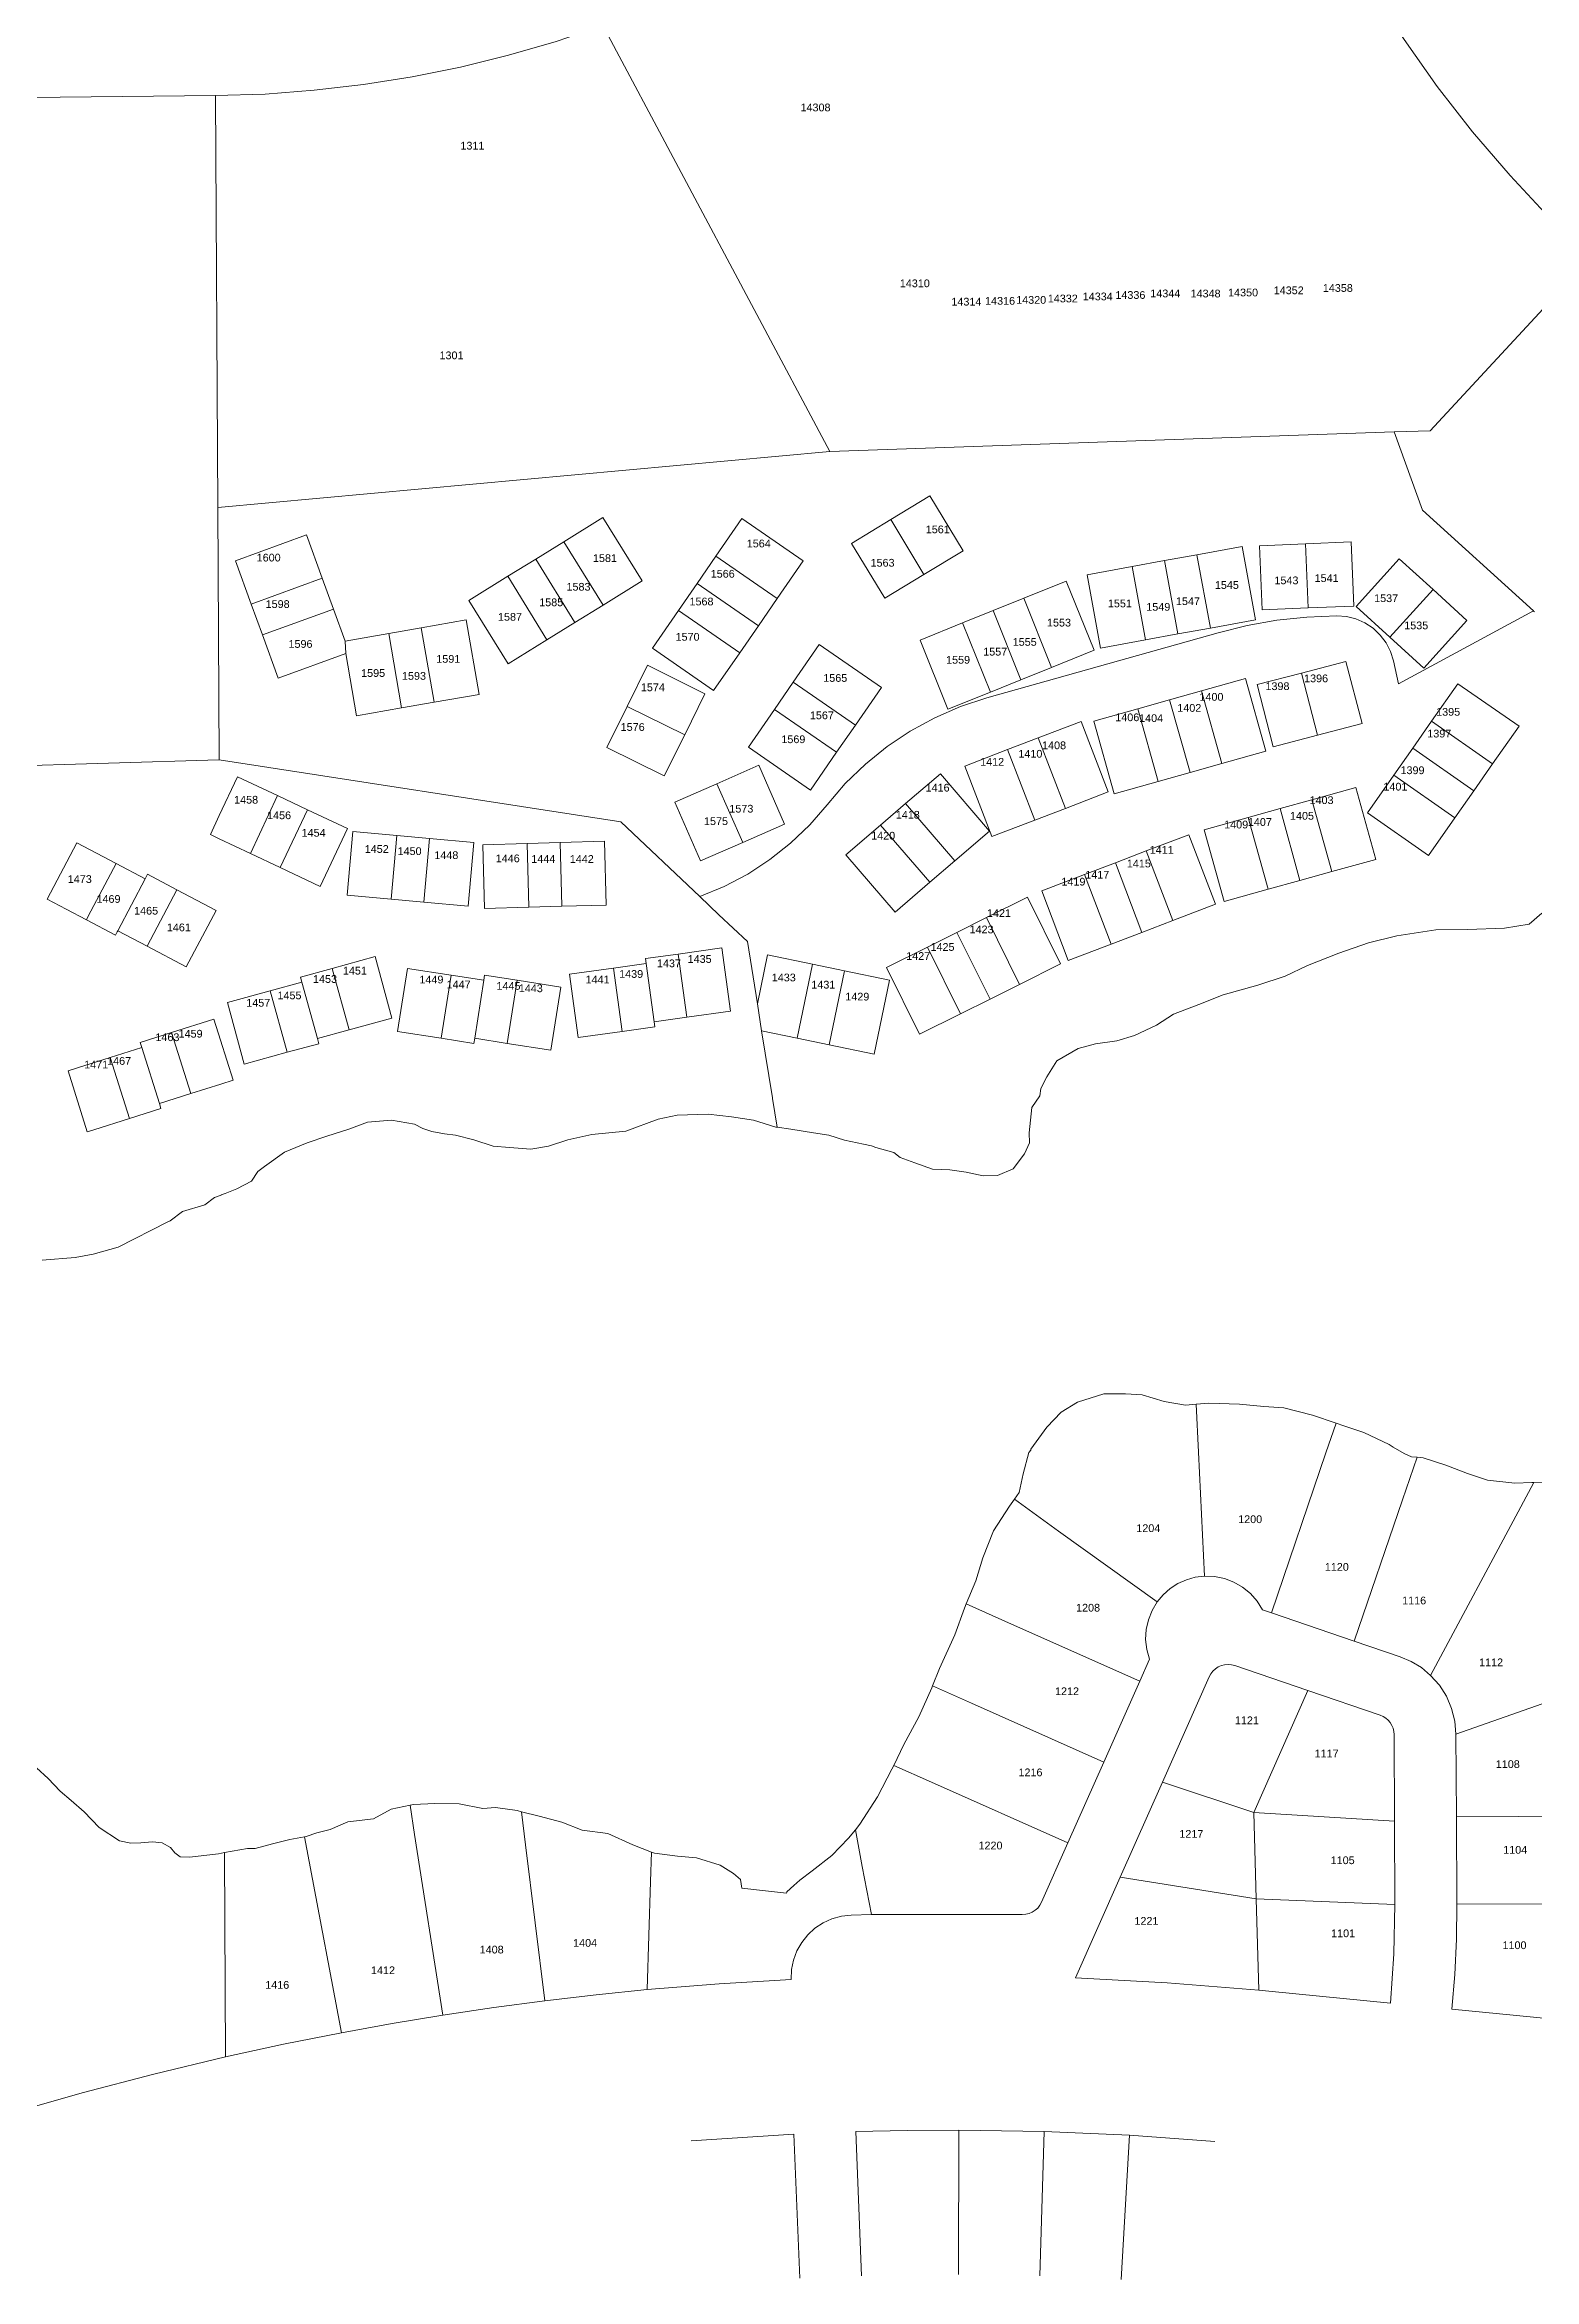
# Model space of a CAD drawing. Header units: feet. Extents: x 865220 to 5618803, y -2240498 to 1935234.
# Drawn here: x 2806874 to 2808321, y 962025 to 964194 of the extents above; entities that cross this region are included whole.
import ezdxf
from ezdxf.enums import TextEntityAlignment as Align

# ---------------------------------------------------------------- set-up
doc = ezdxf.new("R2010")
doc.units = ezdxf.units.FT
doc.header["$LTSCALE"] = 0.015
doc.header["$MEASUREMENT"] = 0
doc.layers.add('Dakota County Addresses', color=7, linetype='Continuous')
doc.layers.add('Dakota County Parcels', color=7, linetype='Continuous')
doc.styles.add('Dimensions 100', font='arial.ttf')

# ---------------------------------------------------------------- blocks, each defined once
blk = doc.blocks.new('ACMAP_ANN_TEMPLATE_Dakota County Addresses')
at = {"layer": 'Dakota County Addresses', "style": 'Dimensions 100'}
blk.add_attdef('DakotaCountyAddress', text='', height=50, dxfattribs=at).set_placement((0, 0), align=Align.CENTER)

msp = doc.modelspace()

# ---------------------------------------------------------------- linework, layer by layer
at = {"layer": 'Dakota County Parcels', "lineweight": 5}
for p, q in [((2807416.3, 964212.7), (2807636.7, 963799.2)), ((2806457.7, 964138.7), (2807040.4, 964144.8)), ((2807042.5, 963744.9), (2807040.4, 964144.8)), ((2807040.4, 964144.8), (2807040.4, 964144.8)), ((2808219.5, 963819.5), (2808375.3, 963987.8)), ((2807636.7, 963799.2), (2808184.6, 963818.3)), ((2808184.6, 963818.3), (2808219.5, 963819.5)), ((2808184.6, 963818.3), (2808212.2, 963742.4)), ((2807042.5, 963744.9), (2807636.7, 963799.2)), ((2807695.9, 963733.2), (2807733.9, 963756.3)), ((2807733.9, 963756.3), (2807766.2, 963702.9)), ((2807042.5, 963744.9), (2807043.7, 963500)), ((2807378.5, 963711.8), (2807416.4, 963735.2)), ((2807416.4, 963735.2), (2807454.4, 963673.7)), ((2807551.3, 963734.3), (2807526.1, 963697.7)), ((2807551.3, 963734.3), (2807610.8, 963693.2)), ((2807657.8, 963710.2), (2807695.9, 963733.2)), ((2807728.1, 963679.9), (2807695.9, 963733.2)), ((2808212.2, 963742.4), (2808319.8, 963644.6)), ((2807128.6, 963718.3), (2807059.7, 963693.1)), ((2807128.6, 963718.3), (2807143.8, 963676.5)), ((2807351.3, 963695), (2807378.5, 963711.8)), ((2807378.5, 963711.8), (2807416.6, 963650.3)), ((2807657.8, 963710.2), (2807690.1, 963656.9)), ((2807728.1, 963679.9), (2807766.2, 963702.9)), ((2807993.1, 963699.2), (2808036.9, 963707.2)), ((2808036.9, 963707.2), (2808049.9, 963636.1)), ((2808054, 963707.9), (2808098.5, 963709.8)), ((2808054, 963707.9), (2808056.6, 963645.7)), ((2808098.5, 963709.8), (2808143, 963711.6)), ((2808098.5, 963709.8), (2808101.1, 963647.5)), ((2808143, 963711.6), (2808145.5, 963649.3)), ((2807059.7, 963693.1), (2807074.9, 963651.3)), ((2807324.1, 963678.2), (2807351.3, 963695)), ((2807351.3, 963695), (2807389.3, 963633.5)), ((2807526.1, 963697.7), (2807507.9, 963671.3)), ((2807585.6, 963656.6), (2807526.1, 963697.7)), ((2807610.8, 963693.2), (2807585.6, 963656.6)), ((2807886.4, 963679.6), (2807930.2, 963687.6)), ((2807930.2, 963687.6), (2807961.6, 963693.4)), ((2807930.2, 963687.6), (2807943.2, 963616.5)), ((2807961.6, 963693.4), (2807993.1, 963699.2)), ((2807961.6, 963693.4), (2807974.7, 963622.3)), ((2807993.1, 963699.2), (2808006.2, 963628)), ((2808189.5, 963695.2), (2808147.6, 963649)), ((2808189.5, 963695.2), (2808222.4, 963665.3)), ((2807074.9, 963651.3), (2807143.8, 963676.5)), ((2807143.8, 963676.5), (2807154.8, 963646.4)), ((2807286.3, 963654.8), (2807324.1, 963678.2)), ((2807324.1, 963678.2), (2807362.1, 963616.6)), ((2807416.6, 963650.3), (2807454.4, 963673.7)), ((2807507.9, 963671.3), (2807489.7, 963645)), ((2807567.4, 963630.2), (2807507.9, 963671.3)), ((2807690.1, 963656.9), (2807728.1, 963679.9)), ((2807824.9, 963656.9), (2807866.2, 963673.5)), ((2807866.2, 963673.5), (2807893.2, 963606.4)), ((2807886.4, 963679.6), (2807899.5, 963608.5)), ((2808222.4, 963665.3), (2808180.5, 963619.1)), ((2808222.4, 963665.3), (2808255.3, 963635.3)), ((2807074.9, 963651.3), (2807085.9, 963621.3)), ((2807085.9, 963621.3), (2807154.8, 963646.4)), ((2807154.8, 963646.4), (2807166.1, 963615.3)), ((2807286.3, 963654.8), (2807324.3, 963593.2)), ((2807389.3, 963633.5), (2807416.6, 963650.3)), ((2807489.7, 963645), (2807464.4, 963608.4)), ((2807549.2, 963603.9), (2807489.7, 963645)), ((2807585.6, 963656.6), (2807567.4, 963630.2)), ((2807765.6, 963633), (2807795.2, 963644.9)), ((2807795.2, 963644.9), (2807824.9, 963656.9)), ((2807795.2, 963644.9), (2807822.3, 963577.8)), ((2807824.9, 963656.9), (2807851.9, 963589.8)), ((2808056.6, 963645.7), (2808101.1, 963647.5)), ((2808101.1, 963647.5), (2808145.5, 963649.3)), ((2808147.6, 963649), (2808180.5, 963619.1)), ((2808319.8, 963644.6), (2808188.9, 963573.9)), ((2808319.8, 963644.6), (2808320, 963644.4)), ((2808320, 963644.4), (2808321, 963643.6)), ((2807085.9, 963621.3), (2807101.2, 963579.5)), ((2807166.1, 963615.3), (2807208.5, 963622.7)), ((2807208.5, 963622.7), (2807240, 963628.2)), ((2807221, 963550.5), (2807208.5, 963622.7)), ((2807240, 963628.2), (2807283.8, 963635.8)), ((2807252.5, 963555.9), (2807240, 963628.2)), ((2807283.8, 963635.8), (2807296.4, 963563.6)), ((2807324.3, 963593.2), (2807362.1, 963616.6)), ((2807362.1, 963616.6), (2807389.3, 963633.5)), ((2807567.4, 963630.2), (2807549.2, 963603.9)), ((2807724.3, 963616.3), (2807765.6, 963633)), ((2807724.3, 963616.3), (2807751.3, 963549.3)), ((2807765.6, 963633), (2807792.6, 963565.9)), ((2808013.8, 963623.5), (2807789.2, 963560.3)), ((2807899.5, 963608.5), (2807943.2, 963616.5)), ((2807943.2, 963616.5), (2807974.7, 963622.3)), ((2807974.7, 963622.3), (2808006.2, 963628)), ((2808006.2, 963628), (2808049.9, 963636.1)), ((2808213.5, 963589.2), (2808180.5, 963619.1)), ((2808255.3, 963635.3), (2808213.5, 963589.2)), ((2807101.2, 963579.5), (2807166.7, 963603.4)), ((2807166.1, 963615.3), (2807166.7, 963603.4)), ((2807166.7, 963603.4), (2807177.2, 963542.8)), ((2807464.4, 963608.4), (2807523.9, 963567.3)), ((2807549.2, 963603.9), (2807523.9, 963567.3)), ((2807601.2, 963575.4), (2807626.5, 963612)), ((2807626.5, 963612), (2807686.8, 963570.3)), ((2807851.9, 963589.8), (2807893.2, 963606.4)), ((2808094.6, 963584.3), (2808137.7, 963595.5)), ((2808137.7, 963595.5), (2808153.4, 963535.2)), ((2808188.9, 963573.9), (2808184, 963596.1)), ((2807459.6, 963591.8), (2807439.9, 963551.9)), ((2807459.6, 963591.8), (2807515.5, 963564.2)), ((2807583, 963549), (2807601.2, 963575.4)), ((2807601.2, 963575.4), (2807661.5, 963533.7)), ((2807792.6, 963565.9), (2807822.3, 963577.8)), ((2807822.3, 963577.8), (2807851.9, 963589.8)), ((2807997.4, 963567), (2808040.2, 963579)), ((2808040.2, 963579), (2808060.1, 963508.4)), ((2808051.6, 963573.2), (2808094.6, 963584.3)), ((2808051.6, 963573.2), (2808067.2, 963512.8)), ((2808094.6, 963584.3), (2808110.3, 963524)), ((2808246.5, 963574), (2808221, 963537.6)), ((2808305.8, 963532.6), (2808246.5, 963574)), ((2807252.5, 963555.9), (2807221, 963550.5)), ((2807296.4, 963563.6), (2807252.5, 963555.9)), ((2807439.9, 963551.9), (2807420.2, 963512)), ((2807495.8, 963524.3), (2807439.9, 963551.9)), ((2807495.8, 963524.3), (2807515.5, 963564.2)), ((2807661.5, 963533.7), (2807686.8, 963570.3)), ((2807751.3, 963549.3), (2807792.6, 963565.9)), ((2807935.8, 963549.6), (2807966.6, 963558.3)), ((2807966.6, 963558.3), (2807997.4, 963567)), ((2807966.6, 963558.3), (2807986.4, 963487.7)), ((2807997.4, 963567), (2808017.2, 963496.4)), ((2807221, 963550.5), (2807177.2, 963542.8)), ((2807557.7, 963512.4), (2807583, 963549)), ((2807583, 963549), (2807643.3, 963507.4)), ((2807643.3, 963507.4), (2807661.5, 963533.7)), ((2807839.1, 963521.5), (2807880.7, 963537.4)), ((2807880.7, 963537.4), (2807907, 963469)), ((2807892.9, 963537.6), (2807935.8, 963549.6)), ((2807892.9, 963537.6), (2807912.8, 963467)), ((2807935.8, 963549.6), (2807955.6, 963479.1)), ((2808110.3, 963524), (2808153.4, 963535.2)), ((2808221, 963537.6), (2808202.6, 963511.4)), ((2808280.2, 963496.1), (2808221, 963537.6)), ((2808305.8, 963532.6), (2808280.2, 963496.1)), ((2807420.2, 963512), (2807476, 963484.4)), ((2807476, 963484.4), (2807495.8, 963524.3)), ((2807557.7, 963512.4), (2807618, 963470.8)), ((2807618, 963470.8), (2807643.3, 963507.4)), ((2807767.7, 963494), (2807809.3, 963510)), ((2807809.3, 963510), (2807839.1, 963521.5)), ((2807809.3, 963510), (2807835.6, 963441.6)), ((2807839.1, 963521.5), (2807865.4, 963453)), ((2808017.2, 963496.4), (2808060.1, 963508.4)), ((2808067.2, 963512.8), (2808110.3, 963524)), ((2808202.6, 963511.4), (2808184.3, 963485.2)), ((2808261.9, 963469.9), (2808202.6, 963511.4)), ((2807043.6, 963500), (2806707.2, 963490.2)), ((2807433.7, 963439.8), (2807043.7, 963500)), ((2807527.1, 963476.9), (2807567.8, 963494.8)), ((2807567.8, 963494.8), (2807592.8, 963437.7)), ((2807710.3, 963457.7), (2807744.1, 963486.6)), ((2807744.1, 963486.6), (2807791.8, 963431)), ((2807767.7, 963494), (2807794, 963425.6)), ((2807955.6, 963479.1), (2807986.4, 963487.7)), ((2807986.4, 963487.7), (2808017.2, 963496.4)), ((2808280.2, 963496.1), (2808261.9, 963469.9)), ((2807061.7, 963483.7), (2807043.9, 963446)), ((2807061.7, 963483.7), (2807100.6, 963465.4)), ((2807074.2, 963409.3), (2807100.6, 963465.4)), ((2807100.6, 963465.4), (2807129.6, 963451.7)), ((2807486.3, 963459.1), (2807527.1, 963476.9)), ((2807527.1, 963476.9), (2807552.1, 963419.8)), ((2807865.4, 963453), (2807907, 963469)), ((2807912.8, 963467), (2807955.6, 963479.1)), ((2808147.5, 963473.2), (2808104.7, 963461.3)), ((2808166.8, 963403.5), (2808147.5, 963473.2)), ((2808184.3, 963485.2), (2808158.8, 963448.7)), ((2808243.5, 963443.7), (2808184.3, 963485.2)), ((2808261.9, 963469.9), (2808243.5, 963443.7)), ((2807043.9, 963446), (2807035.3, 963427.7)), ((2807103.1, 963395.6), (2807129.6, 963451.7)), ((2807129.6, 963451.7), (2807168.4, 963433.3)), ((2807486.3, 963459.1), (2807511.3, 963402)), ((2807686, 963436.8), (2807710.3, 963457.7)), ((2807710.3, 963457.7), (2807758.1, 963402)), ((2807835.6, 963441.6), (2807865.4, 963453)), ((2808043, 963444.2), (2808000.1, 963432.3)), ((2808073.8, 963452.8), (2808043, 963444.2)), ((2808062.3, 963374.5), (2808043, 963444.2)), ((2808104.7, 963461.3), (2808073.8, 963452.8)), ((2808093.1, 963383.1), (2808073.8, 963452.8)), ((2808124, 963391.6), (2808104.7, 963461.3)), ((2808218, 963407.3), (2808158.8, 963448.7)), ((2808243.5, 963443.7), (2808218, 963407.3)), ((2807035.3, 963427.7), (2807044, 963423.5)), ((2807044, 963423.5), (2807074.2, 963409.3)), ((2807142, 963377.3), (2807168.4, 963433.3)), ((2807168, 963368.7), (2807173.6, 963430.5)), ((2807173.6, 963430.5), (2807216.4, 963426.6)), ((2807210.8, 963364.9), (2807216.4, 963426.6)), ((2807216.4, 963426.6), (2807248.2, 963423.8)), ((2807242.7, 963362), (2807248.2, 963423.8)), ((2807248.2, 963423.8), (2807291.1, 963419.9)), ((2807374.8, 963419.9), (2807417.8, 963421.1)), ((2807419.6, 963359.1), (2807417.8, 963421.1)), ((2807433.7, 963439.8), (2807510.4, 963367.3)), ((2807552.1, 963419.8), (2807592.8, 963437.7)), ((2807652.3, 963407.8), (2807686, 963436.8)), ((2807686, 963436.8), (2807733.8, 963381.2)), ((2807758.1, 963402), (2807791.8, 963431)), ((2807794, 963425.6), (2807835.6, 963441.6)), ((2807985.3, 963427.4), (2807943.8, 963411.6)), ((2808011.1, 963359.9), (2807985.3, 963427.4)), ((2808019.4, 963362.6), (2808000.1, 963432.3)), ((2806905.8, 963419.6), (2806876.8, 963364.8)), ((2806943.8, 963399.5), (2806905.8, 963419.6)), ((2806972.1, 963384.6), (2806943.8, 963399.5)), ((2807074.2, 963409.3), (2807103.1, 963395.6)), ((2807285.5, 963358.2), (2807291.1, 963419.9)), ((2807299.9, 963417.7), (2807342.9, 963419)), ((2807301.6, 963355.8), (2807299.9, 963417.7)), ((2807342.9, 963419), (2807374.8, 963419.9)), ((2807344.6, 963357), (2807342.9, 963419)), ((2807376.6, 963357.9), (2807374.8, 963419.9)), ((2807511.3, 963402), (2807552.1, 963419.8)), ((2807652.3, 963407.8), (2807700, 963352.2)), ((2807733.8, 963381.2), (2807758.1, 963402)), ((2807913.9, 963400.1), (2807884, 963388.7)), ((2807943.8, 963411.6), (2807913.9, 963400.1)), ((2807939.7, 963332.6), (2807913.9, 963400.1)), ((2807969.6, 963344), (2807943.8, 963411.6)), ((2808166.8, 963403.5), (2808124, 963391.6)), ((2806972.1, 963384.6), (2806945.5, 963334.2)), ((2806974.4, 963389), (2806972.1, 963384.6)), ((2807002.7, 963374), (2806974.4, 963389)), ((2807103.1, 963395.6), (2807142, 963377.3)), ((2807700, 963352.2), (2807733.8, 963381.2)), ((2807884, 963388.7), (2807842.4, 963372.9)), ((2807909.8, 963321.2), (2807884, 963388.7)), ((2808093.1, 963383.1), (2808062.3, 963374.5)), ((2808124, 963391.6), (2808093.1, 963383.1)), ((2807002.7, 963374), (2806973.8, 963319.2)), ((2807040.8, 963354), (2807002.7, 963374)), ((2807168, 963368.7), (2807210.8, 963364.9)), ((2807210.8, 963364.9), (2807242.7, 963362)), ((2807242.7, 963362), (2807285.5, 963358.2)), ((2807301.6, 963355.8), (2807344.6, 963357)), ((2807344.6, 963357), (2807376.6, 963357.9)), ((2807376.6, 963357.9), (2807419.6, 963359.1)), ((2807828.6, 963366.7), (2807788.7, 963346.9)), ((2807860.8, 963302), (2807828.6, 963366.7)), ((2807868.2, 963305.3), (2807842.4, 963372.9)), ((2808011.1, 963359.9), (2807969.6, 963344)), ((2808062.3, 963374.5), (2808019.4, 963362.6)), ((2806914.9, 963344.7), (2806943.1, 963329.8)), ((2806973.8, 963319.2), (2806945.5, 963334.2)), ((2807040.8, 963354), (2807011.8, 963299.1)), ((2807788.7, 963346.9), (2807760.1, 963332.6)), ((2807820.9, 963282.1), (2807788.7, 963346.9)), ((2807969.6, 963344), (2807939.7, 963332.6)), ((2808187.3, 963329.3), (2808225, 963335)), ((2808225, 963335), (2808255.7, 963335.5)), ((2808255.7, 963335.5), (2808291.6, 963336.6)), ((2808291.6, 963336.6), (2808315.8, 963340.6)), ((2808315.8, 963340.6), (2808328.1, 963351.2)), ((2807011.8, 963299.1), (2806973.8, 963319.2)), ((2807532, 963317.5), (2807489.4, 963311.6)), ((2807532, 963317.5), (2807540.4, 963256.1)), ((2807566.4, 963263.2), (2807556.7, 963323.6)), ((2807731.4, 963318.4), (2807691.6, 963298.6)), ((2807760.1, 963332.6), (2807731.4, 963318.4)), ((2807763.6, 963253.6), (2807731.4, 963318.4)), ((2807792.3, 963267.9), (2807760.1, 963332.6)), ((2807909.8, 963321.2), (2807868.2, 963305.3)), ((2807939.7, 963332.6), (2807909.8, 963321.2)), ((2808100.5, 963300.4), (2808131, 963312.4)), ((2808131, 963312.4), (2808159.7, 963322.4)), ((2808159.7, 963322.4), (2808187.3, 963329.3)), ((2807153.7, 963297.7), (2807122.9, 963289.3)), ((2807195.2, 963309.1), (2807153.7, 963297.7)), ((2807153.7, 963297.7), (2807170.1, 963237.9)), ((2807195.2, 963309.1), (2807211.6, 963249.3)), ((2807217, 963236.4), (2807226.6, 963297.7)), ((2807226.6, 963297.7), (2807269.1, 963291)), ((2807269.1, 963291), (2807259.5, 963229.8)), ((2807269.1, 963291), (2807300.7, 963286.1)), ((2807300.7, 963286.1), (2807301.5, 963291)), ((2807301.5, 963291), (2807333.1, 963286.1)), ((2807426.7, 963297.9), (2807384.1, 963292)), ((2807384.1, 963292), (2807392.5, 963230.6)), ((2807458.4, 963302.3), (2807426.7, 963297.9)), ((2807426.7, 963297.9), (2807435.1, 963236.5)), ((2807489.4, 963311.6), (2807457.7, 963307.2)), ((2807457.7, 963307.2), (2807458.4, 963302.3)), ((2807458.4, 963302.3), (2807466.1, 963245.8)), ((2807489.4, 963311.6), (2807497.8, 963250.2)), ((2807576.3, 963310.7), (2807566.4, 963263.2)), ((2807619.8, 963301.7), (2807576.3, 963310.7)), ((2807604.9, 963229.9), (2807619.8, 963301.7)), ((2807651.1, 963295.2), (2807619.8, 963301.7)), ((2807636.2, 963223.4), (2807651.1, 963295.2)), ((2807694.7, 963286.1), (2807651.1, 963295.2)), ((2807723.8, 963233.8), (2807691.6, 963298.6)), ((2807860.8, 963302), (2807820.9, 963282.1)), ((2808078.8, 963290), (2808100.5, 963300.4)), ((2807093.3, 963276), (2807051.9, 963264.6)), ((2807124.2, 963284.4), (2807093.3, 963276)), ((2807093.3, 963276), (2807109.7, 963216.2)), ((2807122.9, 963289.3), (2807124.2, 963284.4)), ((2807124.2, 963284.4), (2807139.2, 963229.5)), ((2807291.9, 963229.8), (2807300.7, 963286.1)), ((2807333.1, 963286.1), (2807323.5, 963224.8)), ((2807333.1, 963286.1), (2807375.6, 963279.4)), ((2807366, 963218.2), (2807375.6, 963279.4)), ((2807679.8, 963214.3), (2807694.7, 963286.1)), ((2807820.9, 963282.1), (2807792.3, 963267.9)), ((2807995.1, 963262.6), (2808018.6, 963272)), ((2808018.6, 963272), (2808052.3, 963281.3)), ((2808052.3, 963281.3), (2808078.8, 963290)), ((2807038.6, 963248.3), (2806997.6, 963235.3)), ((2807038.6, 963248.3), (2807045, 963227.9)), ((2807051.9, 963264.6), (2807068.2, 963204.8)), ((2807170.1, 963237.9), (2807211.6, 963249.3)), ((2807497.8, 963250.2), (2807466.1, 963245.8)), ((2807540.4, 963256.1), (2807497.8, 963250.2)), ((2807570.5, 963237), (2807566.4, 963263.2)), ((2807763.6, 963253.6), (2807723.8, 963233.8)), ((2807792.3, 963267.9), (2807763.6, 963253.6)), ((2807953.7, 963242.7), (2807970.3, 963253.2)), ((2807970.3, 963253.2), (2807995.1, 963262.6)), ((2806997.6, 963235.3), (2806967.1, 963225.6)), ((2806967.1, 963225.6), (2806968.6, 963220.9)), ((2806997.6, 963235.3), (2807016.3, 963176.2)), ((2807045, 963227.9), (2807057.3, 963189.2)), ((2807139.2, 963229.5), (2807170.1, 963237.9)), ((2807139.2, 963229.5), (2807140.6, 963224.6)), ((2807259.5, 963229.8), (2807217, 963236.4)), ((2807291.1, 963224.8), (2807259.5, 963229.8)), ((2807291.9, 963229.8), (2807291.1, 963224.8)), ((2807435.1, 963236.5), (2807392.5, 963230.6)), ((2807435.1, 963236.5), (2807466.8, 963240.9)), ((2807466.1, 963245.8), (2807466.8, 963240.9)), ((2807581, 963171.9), (2807570.5, 963237)), ((2807604.9, 963229.9), (2807570.5, 963237)), ((2807636.2, 963223.4), (2807604.9, 963229.9)), ((2807894.5, 963224.6), (2807915.3, 963227.4)), ((2807915.3, 963227.4), (2807932.6, 963232.4)), ((2807932.6, 963232.4), (2807953.7, 963242.7)), ((2806968.6, 963220.9), (2806938.1, 963211.2)), ((2806938.1, 963211.2), (2806956.8, 963152.1)), ((2806968.6, 963220.9), (2806985.8, 963166.6)), ((2807068.2, 963204.8), (2807109.7, 963216.2)), ((2807109.7, 963216.2), (2807140.6, 963224.6)), ((2807679.8, 963214.3), (2807636.2, 963223.4)), ((2807847.4, 963192.5), (2807857, 963208.1)), ((2807857, 963208.1), (2807877.9, 963219.9)), ((2807877.9, 963219.9), (2807894.5, 963224.6)), ((2806897.1, 963198.2), (2806915.8, 963139.1)), ((2807045.3, 963185.4), (2807016.3, 963176.2)), ((2807057.3, 963189.2), (2807045.3, 963185.4)), ((2807841.7, 963181.1), (2807847.4, 963192.5)), ((2806956.8, 963152.1), (2806987.3, 963161.8)), ((2807016.3, 963176.2), (2806985.8, 963166.6)), ((2806985.8, 963166.6), (2806987.3, 963161.8)), ((2807830.1, 963138.2), (2807832.7, 963162.6)), ((2807832.7, 963162.6), (2807840.6, 963173.9)), ((2807840.6, 963173.9), (2807841.7, 963181.1)), ((2807148.4, 963134.9), (2807169.8, 963141.6)), ((2807169.8, 963141.6), (2807188, 963148.5)), ((2807188, 963148.5), (2807211, 963150.4)), ((2807211, 963150.4), (2807233.5, 963146.6)), ((2807233.5, 963146.6), (2807241.6, 963142.2)), ((2807241.6, 963142.2), (2807250.4, 963139.5)), ((2807250.4, 963139.5), (2807262.7, 963137)), ((2807405.8, 963136.6), (2807438.6, 963139.6)), ((2807438.6, 963139.6), (2807470.2, 963151.3)), ((2807470.2, 963151.3), (2807488.4, 963155.1)), ((2807488.4, 963155.1), (2807518.7, 963156.1)), ((2807518.7, 963156.1), (2807541.4, 963153.6)), ((2807541.4, 963153.6), (2807562.6, 963150.5)), ((2807562.6, 963150.5), (2807584.4, 963143.7)), ((2807584.4, 963143.7), (2807585.5, 963143.6)), ((2807585.5, 963143.6), (2807598.7, 963141.7)), ((2807598.7, 963141.7), (2807620.7, 963138)), ((2807087.8, 963105.4), (2807107.3, 963119.3)), ((2807107.3, 963119.3), (2807129.4, 963128.3)), ((2807129.4, 963128.3), (2807148.4, 963134.9)), ((2807262.7, 963137), (2807273.2, 963135.7)), ((2807273.2, 963135.7), (2807291.2, 963131.2)), ((2807291.2, 963131.2), (2807309.7, 963125.2)), ((2807309.7, 963125.2), (2807325.6, 963123.8)), ((2807325.6, 963123.8), (2807346.4, 963122.3)), ((2807346.4, 963122.3), (2807363.5, 963125.2)), ((2807363.5, 963125.2), (2807382.3, 963131.4)), ((2807382.3, 963131.4), (2807405.8, 963136.6)), ((2807620.7, 963138), (2807635.6, 963135.8)), ((2807635.6, 963135.8), (2807651, 963130.8)), ((2807651, 963130.8), (2807669.5, 963127.1)), ((2807669.5, 963127.1), (2807677.2, 963125.6)), ((2807677.2, 963125.6), (2807681.4, 963123.9)), ((2807681.4, 963123.9), (2807698.7, 963119.1)), ((2807698.7, 963119.1), (2807705.1, 963114.2)), ((2807814.7, 963103.1), (2807825.8, 963117.7)), ((2807825.8, 963117.7), (2807830.4, 963128.4)), ((2807830.4, 963128.4), (2807830.1, 963138.2)), ((2807075.1, 963091.3), (2807081.5, 963100.5)), ((2807081.5, 963100.5), (2807087.8, 963105.4)), ((2807705.1, 963114.2), (2807719.3, 963109.1)), ((2807719.3, 963109.1), (2807736.4, 963102.8)), ((2807736.4, 963102.8), (2807753.2, 963102)), ((2807753.2, 963102), (2807769, 963099.8)), ((2807769, 963099.8), (2807785.6, 963096.3)), ((2807785.6, 963096.3), (2807799.5, 963096.8)), ((2807799.5, 963096.8), (2807814.7, 963103.1)), ((2807029.8, 963068.1), (2807039.4, 963075.4)), ((2807039.4, 963075.4), (2807045.8, 963077.7)), ((2807045.9, 963077.8), (2807045.8, 963077.7)), ((2807051.2, 963079.7), (2807061.1, 963083.7)), ((2807061.1, 963083.7), (2807075.1, 963091.3)), ((2806945.8, 963027.1), (2806994, 963051.8)), ((2806994, 963051.8), (2806996.4, 963052.5)), ((2806996.4, 963052.5), (2807008.1, 963061.6)), ((2807008.1, 963061.6), (2807029.8, 963068.1)), ((2806872, 963014.5), (2806904.1, 963017.1)), ((2806904.1, 963017.1), (2806921.4, 963020.2)), ((2806921.4, 963020.2), (2806945.8, 963027.1)), ((2807902.6, 962884.6), (2807877, 962876.7)), ((2807923.8, 962884.8), (2807902.6, 962884.6)), ((2807939.8, 962883.8), (2807923.8, 962884.8)), ((2807961.2, 962877.3), (2807939.8, 962883.8)), ((2807861.3, 962866.8), (2807847.5, 962852.4)), ((2807877, 962876.7), (2807861.3, 962866.8)), ((2807982, 962873.9), (2807961.2, 962877.3)), ((2807992.5, 962874.7), (2807982, 962873.9)), ((2808004.7, 962875.7), (2807992.5, 962874.7)), ((2808034.5, 962874.8), (2808004.7, 962875.7)), ((2808058.2, 962872.4), (2808034.5, 962874.8)), ((2808077.5, 962871.1), (2808058.2, 962872.4)), ((2808105.4, 962864), (2808077.5, 962871.1)), ((2808128.2, 962856.2), (2808105.4, 962864)), ((2807847.5, 962852.4), (2807832, 962831.1)), ((2808135.6, 962853.7), (2808128.2, 962856.2)), ((2808155, 962847.1), (2808135.6, 962853.7)), ((2808179.7, 962835.6), (2808155, 962847.1)), ((2808183.6, 962833), (2808179.7, 962835.6)), ((2807830, 962827.7), (2807824.4, 962807.2)), ((2807831.7, 962830.1), (2807830, 962827.7)), ((2807832, 962831.1), (2807831.7, 962830.1)), ((2808194.4, 962826.9), (2808183.6, 962833)), ((2808201.4, 962823.6), (2808194.4, 962826.9)), ((2808206.8, 962823.2), (2808201.4, 962823.6)), ((2808212.7, 962822.7), (2808206.8, 962823.2)), ((2808234.7, 962815.5), (2808212.7, 962822.7)), ((2808255.8, 962807.3), (2808234.7, 962815.5)), ((2807824.4, 962807.2), (2807820.6, 962789.1)), ((2808275.3, 962800.9), (2808255.8, 962807.3)), ((2808301.9, 962798), (2808275.3, 962800.9)), ((2808318.3, 962798.8), (2808301.9, 962798)), ((2808320.3, 962798.8), (2808318.3, 962798.8)), ((2808340.3, 962799.4), (2808320.3, 962798.8)), ((2807811.1, 962775.8), (2807795.6, 962751.8)), ((2807815.9, 962782.5), (2807811.1, 962775.8)), ((2807820.6, 962789.1), (2807815.9, 962782.5)), ((2807795.6, 962751.8), (2807785.4, 962725.6)), ((2807785.4, 962725.6), (2807778.3, 962703.2)), ((2807778.3, 962703.2), (2807769, 962680.8)), ((2807767.4, 962676.8), (2807758, 962650.7)), ((2807769, 962680.8), (2807767.4, 962676.8)), ((2808056.7, 962675.2), (2808065.5, 962672.2)), ((2808065.5, 962672.2), (2808145.9, 962644.8)), ((2807758, 962650.7), (2807743.1, 962618)), ((2808145.9, 962644.8), (2808190.4, 962629.6)), ((2807743.1, 962618), (2807736.3, 962601.3)), ((2807937.6, 962606), (2807947, 962627.2)), ((2808029.8, 962621), (2808100.8, 962596.8)), ((2807735.6, 962599.4), (2807723.2, 962571.1)), ((2807736.3, 962601.3), (2807735.6, 962599.4)), ((2807902.7, 962527.4), (2807937.6, 962606)), ((2807959.6, 962507.9), (2808005, 962610.2)), ((2808048.2, 962478.4), (2808100.8, 962596.8)), ((2808100.8, 962596.8), (2808171, 962572.8)), ((2808244.5, 962554.3), (2808364.3, 962596.5)), ((2807723.2, 962571.1), (2807708.4, 962544.4)), ((2808185, 962469.9), (2808184.5, 962554)), ((2808245, 962474.3), (2808244.5, 962554.3)), ((2807708.4, 962544.4), (2807698.7, 962523.9)), ((2806877.7, 962511.5), (2806866.4, 962521.9)), ((2806889.4, 962499.1), (2806877.7, 962511.5)), ((2807697, 962520.4), (2807682.9, 962493.6)), ((2807698.7, 962523.9), (2807697, 962520.4)), ((2807867.8, 962448.9), (2807902.7, 962527.4)), ((2806900, 962490), (2806889.4, 962499.1)), ((2806912.7, 962479.1), (2806900, 962490)), ((2807682.9, 962493.6), (2807665.9, 962467)), ((2807918.7, 962415.6), (2807959.6, 962507.9)), ((2807959.6, 962507.9), (2808048.2, 962478.4)), ((2806927.3, 962464), (2806912.7, 962479.1)), ((2807168.9, 962469.5), (2807151.6, 962462)), ((2807193.8, 962472.1), (2807168.9, 962469.5)), ((2807210.8, 962481.6), (2807193.8, 962472.1)), ((2807229.2, 962485.5), (2807210.8, 962481.6)), ((2807232.4, 962486.2), (2807229.2, 962485.5)), ((2807253.1, 962487), (2807232.4, 962486.2)), ((2807276.9, 962486.9), (2807253.1, 962487)), ((2807299.9, 962482.2), (2807276.9, 962486.9)), ((2807312.1, 962483.1), (2807299.9, 962482.2)), ((2807333.1, 962480.3), (2807312.1, 962483.1)), ((2807337.2, 962479.2), (2807333.1, 962480.3)), ((2807354.5, 962474.7), (2807337.2, 962479.2)), ((2807376.6, 962469.1), (2807354.5, 962474.7)), ((2807396.3, 962461.1), (2807376.6, 962469.1)), ((2807665.9, 962467), (2807661.6, 962461.7)), ((2808048.2, 962478.4), (2808185, 962469.9)), ((2808050.6, 962394.5), (2808048.2, 962478.4)), ((2808185.4, 962389), (2808185, 962469.9)), ((2808245, 962474.3), (2808364.9, 962474.9)), ((2808245.4, 962389.3), (2808245, 962474.3)), ((2806947.1, 962450.9), (2806927.3, 962464)), ((2806958.1, 962448.7), (2806947.1, 962450.9)), ((2806967.9, 962449), (2806958.1, 962448.7)), ((2806979.1, 962449.8), (2806967.9, 962449)), ((2806988.6, 962448.8), (2806979.1, 962449.8)), ((2806996.5, 962444.5), (2806988.6, 962448.8)), ((2807000.9, 962439.1), (2806996.5, 962444.5)), ((2807095.5, 962448.1), (2807078.9, 962443.4)), ((2807112.4, 962452.1), (2807095.5, 962448.1)), ((2807126.6, 962454.7), (2807112.4, 962452.1)), ((2807128.4, 962455.1), (2807126.6, 962454.7)), ((2807138.5, 962458.8), (2807128.4, 962455.1)), ((2807151.6, 962462), (2807138.5, 962458.8)), ((2807421.1, 962457.9), (2807396.3, 962461.1)), ((2807445.5, 962447), (2807421.1, 962457.9)), ((2807463.5, 962440), (2807445.5, 962447)), ((2807654.7, 962453.4), (2807638.6, 962436.7)), ((2807661.6, 962461.7), (2807654.7, 962453.4)), ((2807842.2, 962391.3), (2807867.8, 962448.9)), ((2807006.1, 962435.5), (2807000.9, 962439.1)), ((2807015.4, 962435.1), (2807006.1, 962435.5)), ((2807029.1, 962436.7), (2807015.4, 962435.1)), ((2807043.1, 962438.4), (2807029.1, 962436.7)), ((2807049.1, 962439.5), (2807043.1, 962438.4)), ((2807071.4, 962443.3), (2807049.1, 962439.5)), ((2807050.1, 962241.2), (2807049.1, 962439.5)), ((2807078.9, 962443.4), (2807071.4, 962443.3)), ((2807466.5, 962438.9), (2807463.5, 962440)), ((2807488.7, 962436), (2807466.5, 962438.9)), ((2807507.2, 962434.4), (2807488.7, 962436)), ((2807530.3, 962427.2), (2807507.2, 962434.4)), ((2807543.3, 962419.3), (2807530.3, 962427.2)), ((2807638.6, 962436.7), (2807619.7, 962421.7)), ((2807550, 962413.5), (2807543.3, 962419.3)), ((2807551.2, 962404.8), (2807550, 962413.5)), ((2807601.9, 962407.6), (2807595.1, 962401.4)), ((2807607.6, 962412.6), (2807601.9, 962407.6)), ((2807619.7, 962421.7), (2807607.6, 962412.6)), ((2807875.3, 962317.8), (2807918.7, 962415.6)), ((2807918.7, 962415.6), (2808050.6, 962394.5)), ((2807677, 962379.3), (2807823.5, 962379.4)), ((2808050.6, 962394.5), (2808185.4, 962389)), ((2808053.1, 962306), (2808050.6, 962394.5)), ((2808245.4, 962389.3), (2808365.4, 962389.9)), ((2807657.4, 962378.7), (2807677, 962379.3)), ((2808066, 962304.7), (2808053.1, 962306)), ((2808066, 962304.7), (2808181, 962293.4)), ((2808240.7, 962287.5), (2808366, 962275.1)), ((2807601.9, 962166.3), (2807502.1, 962159.6)), ((2807607.5, 962026.4), (2807601.9, 962166.3)), ((2807667.5, 962028.8), (2807661.9, 962168.7)), ((2807761.5, 962030.1), (2807761.9, 962170.1)), ((2807844.8, 962168.7), (2807761.9, 962170.1)), ((2807840.6, 962028.8), (2807844.8, 962168.7)), ((2807927.8, 962165.1), (2807844.8, 962168.7)), ((2807919.7, 962025.3), (2807927.8, 962165.1)), ((2808010.5, 962159.2), (2807927.8, 962165.1))]:
    msp.add_line(p, q, dxfattribs=at)
for points in [[(2808136.2, 964294.5), (2808164.1, 964246.2), (2808194.2, 964199.2), (2808226.5, 964153.7), (2808260.8, 964109.7), (2808297.1, 964067.3), (2808335.2, 964026.6), (2808375.3, 963987.8)], [(2807040.4, 964144.8), (2807088.4, 964146.3), (2807136.2, 964149.9), (2807183.9, 964155.4), (2807231.2, 964162.9), (2807278.3, 964172.5), (2807324.8, 964183.9), (2807370.9, 964197.3), (2807416.3, 964212.7)], [(2808128.8, 963639.9), (2808099.7, 963638.7), (2808070.7, 963635.5), (2808042, 963630.5), (2808013.8, 963623.5)], [(2808184, 963596.1), (2808181.1, 963605.2), (2808176.8, 963613.6), (2808171.1, 963621.2), (2808164.2, 963627.8), (2808156.2, 963633.1), (2808147.5, 963636.9), (2808138.3, 963639.2), (2808128.8, 963639.9)], [(2807789.2, 963560.3), (2807763.5, 963551.8), (2807738.6, 963541), (2807714.8, 963528), (2807692.3, 963512.9), (2807671.2, 963495.9), (2807651.7, 963477), (2807634, 963456.4)], [(2807634, 963456.4), (2807617.2, 963437), (2807598.6, 963419.2), (2807578.5, 963403.2), (2807557, 963389.1), (2807534.2, 963377.1), (2807510.4, 963367.3)], [(2806943.8, 963399.5), (2806916.7, 963348.3), (2806914.9, 963344.7)], [(2806876.8, 963364.8), (2806895.2, 963355.1), (2806914.9, 963344.7)], [(2807510.4, 963367.3), (2807529.1, 963349.7), (2807556.7, 963323.6)], [(2806945.5, 963334.2), (2806944.9, 963333.1), (2806943.1, 963329.8)], [(2807291.9, 963229.8), (2807323.5, 963224.8), (2807366, 963218.2)], [(2806938.1, 963211.2), (2806906.4, 963201.2), (2806897.1, 963198.2)], [(2807581, 963171.9), (2807581, 963171.4), (2807585.5, 963143.6)], [(2806915.8, 963139.1), (2806922.1, 963141.1), (2806956.8, 963152.1)], [(2807045.9, 963077.8), (2807049.8, 963079.2), (2807051.2, 963079.7)], [(2808000.4, 962707.8), (2807994.7, 962828.2), (2807992.5, 962874.7)], [(2808065.5, 962672.2), (2808118.4, 962827.4), (2808128.2, 962856.2)], [(2808145.9, 962644.8), (2808192.7, 962782), (2808206.8, 962823.2)], [(2808220, 962611.5), (2808307.6, 962775.1), (2808320.3, 962798.8)], [(2807815.9, 962782.5), (2807858.8, 962751.6), (2807954.6, 962682.9)], [(2808000.4, 962707.8), (2807991.5, 962706.7), (2807982.9, 962704.3), (2807974.7, 962700.6), (2807967.1, 962695.7), (2807960.4, 962689.8), (2807954.6, 962682.9)], [(2808056.7, 962675.2), (2808051.6, 962683.5), (2808045.1, 962690.9), (2808037.5, 962697.2), (2808029, 962702.1), (2808019.9, 962705.5), (2808010.2, 962707.5), (2808000.4, 962707.8)], [(2807769, 962680.8), (2807813.1, 962661.3), (2807937.6, 962606)], [(2807954.6, 962682.9), (2807949.6, 962674.5), (2807946, 962665.5), (2807943.9, 962656), (2807943.3, 962646.3), (2807944.4, 962636.6), (2807947, 962627.2)], [(2808029.8, 962621), (2808026.6, 962621.8), (2808023.3, 962622.1), (2808020, 962621.8), (2808016.9, 962621), (2808013.8, 962619.7), (2808011.1, 962617.9), (2808008.7, 962615.7), (2808006.6, 962613.1), (2808005, 962610.2)], [(2808220, 962611.5), (2808211.1, 962619), (2808201.1, 962625), (2808190.4, 962629.6)], [(2807902.7, 962527.4), (2807774.2, 962584.5), (2807736.3, 962601.3)], [(2808244.5, 962554.3), (2808243.4, 962567), (2808240.3, 962579.4), (2808235.3, 962591.2), (2808228.5, 962602), (2808220, 962611.5)], [(2808184.5, 962554), (2808184.3, 962557.1), (2808183.6, 962560.1), (2808182.4, 962562.9), (2808180.8, 962565.6), (2808178.8, 962567.9), (2808176.5, 962570), (2808173.8, 962571.6), (2808171, 962572.8)], [(2807698.7, 962523.9), (2807735.3, 962507.7), (2807867.8, 962448.9)], [(2807261.1, 962281.7), (2807233.6, 962457), (2807229.2, 962485.5)], [(2807360.1, 962295.7), (2807341.2, 962447.1), (2807337.2, 962479.2)], [(2807162.6, 962264.7), (2807131.1, 962431), (2807126.6, 962454.7)], [(2807661.6, 962461.7), (2807668.2, 962426.1), (2807677, 962379.3)], [(2807459.5, 962306.5), (2807462.7, 962411.5), (2807463.5, 962440)], [(2807551.2, 962404.8), (2807571.2, 962402.7), (2807594.7, 962400.2)], [(2807595.1, 962401.4), (2807594.9, 962400.8), (2807594.7, 962400.2)], [(2807823.5, 962379.4), (2807826.9, 962379.6), (2807830.1, 962380.4), (2807833.2, 962381.7), (2807836, 962383.5), (2807838.5, 962385.7), (2807840.6, 962388.3), (2807842.2, 962391.3)], [(2808181, 962293.4), (2808184.4, 962341.1), (2808185.4, 962389)], [(2808240.7, 962287.5), (2808243.4, 962321.3), (2808245, 962355.3), (2808245.4, 962389.3)], [(2807657.4, 962378.7), (2807648, 962377.7), (2807638.8, 962375.2), (2807630.2, 962371.3), (2807622.3, 962366.1), (2807615.3, 962359.7), (2807609.4, 962352.3), (2807604.8, 962344), (2807601.5, 962335.2), (2807599.6, 962325.9), (2807599.2, 962316.4)], [(2807599.2, 962316.4), (2807529.3, 962312.1), (2807459.5, 962306.5)], [(2808053.1, 962306), (2807964.2, 962313), (2807875.3, 962317.8)], [(2807360.1, 962295.7), (2807310.6, 962289.1), (2807261.1, 962281.7)], [(2807459.5, 962306.5), (2807409.8, 962301.5), (2807360.1, 962295.7)], [(2807261.1, 962281.7), (2807211.8, 962273.6), (2807162.6, 962264.7)], [(2807162.6, 962264.7), (2807106.2, 962253.5), (2807050.1, 962241.2)], [(2807050.1, 962241.2), (2806980.3, 962224.5), (2806910.9, 962206.3), (2806841.9, 962186.5)], [(2807761.9, 962170.1), (2807711.9, 962169.8), (2807661.9, 962168.7)]]:
    msp.add_lwpolyline(points, dxfattribs=at)

# ---------------------------------------------------------------- block references
at = {"layer": 'Dakota County Addresses', "lineweight": 5, "xscale": 0.15, "yscale": 0.15, "zscale": 0.15}
for p, values in [((2807622.8, 964129.5), {'DakotaCountyAddress': '14308'}), ((2807289.7, 964092.4), {'DakotaCountyAddress': '1311'}), ((2807719.2, 963958.8), {'DakotaCountyAddress': '14310'}), ((2807769.3, 963941), {'DakotaCountyAddress': '14314'}), ((2807802, 963941.8), {'DakotaCountyAddress': '14316'}), ((2807832.2, 963942.7), {'DakotaCountyAddress': '14320'}), ((2807862.9, 963944.1), {'DakotaCountyAddress': '14332'}), ((2807896.8, 963946.1), {'DakotaCountyAddress': '14334'}), ((2807928.5, 963947.5), {'DakotaCountyAddress': '14336'}), ((2807962.4, 963949), {'DakotaCountyAddress': '14344'}), ((2808001.5, 963948.9), {'DakotaCountyAddress': '14348'}), ((2808037.9, 963949.9), {'DakotaCountyAddress': '14350'}), ((2808082.2, 963952), {'DakotaCountyAddress': '14352'}), ((2808129.9, 963954.3), {'DakotaCountyAddress': '14358'}), ((2807269.4, 963888.9), {'DakotaCountyAddress': '1301'}), ((2807741.5, 963720), {'DakotaCountyAddress': '1561'}), ((2807567.7, 963706.3), {'DakotaCountyAddress': '1564'}), ((2807091.9, 963692.6), {'DakotaCountyAddress': '1600'}), ((2807418.4, 963692.1), {'DakotaCountyAddress': '1581'}), ((2807532.7, 963676.9), {'DakotaCountyAddress': '1566'}), ((2807687.9, 963687.6), {'DakotaCountyAddress': '1563'}), ((2807392.7, 963664.3), {'DakotaCountyAddress': '1583'}), ((2808022.2, 963666), {'DakotaCountyAddress': '1545'}), ((2808080, 963670.5), {'DakotaCountyAddress': '1543'}), ((2808119, 963672.7), {'DakotaCountyAddress': '1541'}), ((2808176.8, 963653.2), {'DakotaCountyAddress': '1537'}), ((2807100.6, 963647.5), {'DakotaCountyAddress': '1598'}), ((2807326.2, 963635.1), {'DakotaCountyAddress': '1587'}), ((2807366.2, 963649.2), {'DakotaCountyAddress': '1585'}), ((2807512.1, 963650), {'DakotaCountyAddress': '1568'}), ((2807918.3, 963648.1), {'DakotaCountyAddress': '1551'}), ((2807955.6, 963644.8), {'DakotaCountyAddress': '1549'}), ((2807984.4, 963650.3), {'DakotaCountyAddress': '1547'}), ((2807122.8, 963608.8), {'DakotaCountyAddress': '1596'}), ((2807498.6, 963615.7), {'DakotaCountyAddress': '1570'}), ((2807825.9, 963610.8), {'DakotaCountyAddress': '1555'}), ((2807859.2, 963629.5), {'DakotaCountyAddress': '1553'}), ((2808206, 963626.8), {'DakotaCountyAddress': '1535'}), ((2807266.3, 963594.3), {'DakotaCountyAddress': '1591'}), ((2807761.2, 963593.4), {'DakotaCountyAddress': '1559'}), ((2807797.3, 963601.3), {'DakotaCountyAddress': '1557'}), ((2807193.3, 963580.6), {'DakotaCountyAddress': '1595'}), ((2807233, 963577.8), {'DakotaCountyAddress': '1593'}), ((2807464.9, 963566.7), {'DakotaCountyAddress': '1574'}), ((2807642, 963575.8), {'DakotaCountyAddress': '1565'}), ((2808071.3, 963567.8), {'DakotaCountyAddress': '1398'}), ((2808108.8, 963575.4), {'DakotaCountyAddress': '1396'}), ((2807985.7, 963546.7), {'DakotaCountyAddress': '1402'}), ((2808007.2, 963557.4), {'DakotaCountyAddress': '1400'}), ((2808237, 963542.9), {'DakotaCountyAddress': '1395'}), ((2807445.3, 963528.2), {'DakotaCountyAddress': '1576'}), ((2807629, 963539.5), {'DakotaCountyAddress': '1567'}), ((2807925.5, 963537.6), {'DakotaCountyAddress': '1406'}), ((2807948.6, 963536.8), {'DakotaCountyAddress': '1404'}), ((2808228.4, 963521.8), {'DakotaCountyAddress': '1397'}), ((2807601.3, 963516.3), {'DakotaCountyAddress': '1569'}), ((2807831.4, 963502.2), {'DakotaCountyAddress': '1410'}), ((2807854.4, 963510.4), {'DakotaCountyAddress': '1408'}), ((2807794.3, 963494.4), {'DakotaCountyAddress': '1412'}), ((2808202.4, 963486.2), {'DakotaCountyAddress': '1399'}), ((2807070, 963457.6), {'DakotaCountyAddress': '1458'}), ((2807741.3, 963469.3), {'DakotaCountyAddress': '1416'}), ((2808114.1, 963457.2), {'DakotaCountyAddress': '1403'}), ((2808185.8, 963470.3), {'DakotaCountyAddress': '1401'}), ((2807102, 963442.5), {'DakotaCountyAddress': '1456'}), ((2807526.2, 963436.8), {'DakotaCountyAddress': '1575'}), ((2807550.8, 963448.9), {'DakotaCountyAddress': '1573'}), ((2807712.4, 963443), {'DakotaCountyAddress': '1418'}), ((2808054.2, 963436), {'DakotaCountyAddress': '1407'}), ((2808095.1, 963442), {'DakotaCountyAddress': '1405'}), ((2807135.5, 963425.5), {'DakotaCountyAddress': '1454'}), ((2807688.5, 963422.7), {'DakotaCountyAddress': '1420'}), ((2808031.2, 963433.5), {'DakotaCountyAddress': '1409'}), ((2807196.8, 963409.8), {'DakotaCountyAddress': '1452'}), ((2807228.7, 963407.7), {'DakotaCountyAddress': '1450'}), ((2807264.4, 963403.8), {'DakotaCountyAddress': '1448'}), ((2807324, 963400.7), {'DakotaCountyAddress': '1446'}), ((2807358.5, 963400.1), {'DakotaCountyAddress': '1444'}), ((2807395.9, 963400.1), {'DakotaCountyAddress': '1442'}), ((2807936.7, 963395.7), {'DakotaCountyAddress': '1415'}), ((2807958.9, 963409), {'DakotaCountyAddress': '1411'}), ((2806908.5, 963380.6), {'DakotaCountyAddress': '1473'}), ((2807873.2, 963378.1), {'DakotaCountyAddress': '1419'}), ((2807896.4, 963384.8), {'DakotaCountyAddress': '1417'}), ((2806936.4, 963361.3), {'DakotaCountyAddress': '1469'}), ((2806972.9, 963349.9), {'DakotaCountyAddress': '1465'}), ((2807004.7, 963333.7), {'DakotaCountyAddress': '1461'}), ((2807784, 963331.7), {'DakotaCountyAddress': '1423'}), ((2807800.9, 963347.6), {'DakotaCountyAddress': '1421'}), ((2807722.5, 963305.9), {'DakotaCountyAddress': '1427'}), ((2807746.1, 963314.7), {'DakotaCountyAddress': '1425'}), ((2807146.6, 963283.6), {'DakotaCountyAddress': '1453'}), ((2807175.6, 963291.7), {'DakotaCountyAddress': '1451'}), ((2807249.9, 963283.1), {'DakotaCountyAddress': '1449'}), ((2807411.2, 963283.1), {'DakotaCountyAddress': '1441'}), ((2807443.8, 963288.5), {'DakotaCountyAddress': '1439'}), ((2807480.5, 963298.8), {'DakotaCountyAddress': '1437'}), ((2807510.3, 963303), {'DakotaCountyAddress': '1435'}), ((2807592, 963285.1), {'DakotaCountyAddress': '1433'}), ((2807112.1, 963267.7), {'DakotaCountyAddress': '1455'}), ((2807276.3, 963278.3), {'DakotaCountyAddress': '1447'}), ((2807324.7, 963276.9), {'DakotaCountyAddress': '1445'}), ((2807346.4, 963274.6), {'DakotaCountyAddress': '1443'}), ((2807630.4, 963278.1), {'DakotaCountyAddress': '1431'}), ((2807663.4, 963266.5), {'DakotaCountyAddress': '1429'}), ((2807081.8, 963260.5), {'DakotaCountyAddress': '1457'}), ((2806993.6, 963227.1), {'DakotaCountyAddress': '1463'}), ((2807016.1, 963230.5), {'DakotaCountyAddress': '1459'}), ((2806924.4, 963200.5), {'DakotaCountyAddress': '1471'}), ((2806946.7, 963204.1), {'DakotaCountyAddress': '1467'}), ((2807945.9, 962750.6), {'DakotaCountyAddress': '1204'}), ((2808044.8, 962759.3), {'DakotaCountyAddress': '1200'}), ((2808128.9, 962713), {'DakotaCountyAddress': '1120'}), ((2808204, 962680.4), {'DakotaCountyAddress': '1116'}), ((2807887.4, 962673.4), {'DakotaCountyAddress': '1208'}), ((2808278.7, 962620.4), {'DakotaCountyAddress': '1112'}), ((2807867, 962592.3), {'DakotaCountyAddress': '1212'}), ((2808041.6, 962564.1), {'DakotaCountyAddress': '1121'}), ((2808119, 962531.9), {'DakotaCountyAddress': '1117'}), ((2807831.5, 962513.6), {'DakotaCountyAddress': '1216'}), ((2808294.9, 962521.6), {'DakotaCountyAddress': '1108'}), ((2807792.7, 962442.6), {'DakotaCountyAddress': '1220'}), ((2807987.7, 962453.9), {'DakotaCountyAddress': '1217'}), ((2808302.1, 962438.4), {'DakotaCountyAddress': '1104'}), ((2808134.6, 962428.3), {'DakotaCountyAddress': '1105'}), ((2807944.1, 962369.4), {'DakotaCountyAddress': '1221'}), ((2808135, 962357.4), {'DakotaCountyAddress': '1101'}), ((2807308.4, 962341.6), {'DakotaCountyAddress': '1408'}), ((2807399.1, 962348.1), {'DakotaCountyAddress': '1404'}), ((2808301.4, 962345.8), {'DakotaCountyAddress': '1100'}), ((2807100.2, 962307.3), {'DakotaCountyAddress': '1416'}), ((2807202.9, 962321.5), {'DakotaCountyAddress': '1412'})]:
    msp.add_blockref('ACMAP_ANN_TEMPLATE_Dakota County Addresses', p, dxfattribs=at).add_auto_attribs(values)

doc.saveas('drawing.dxf')
